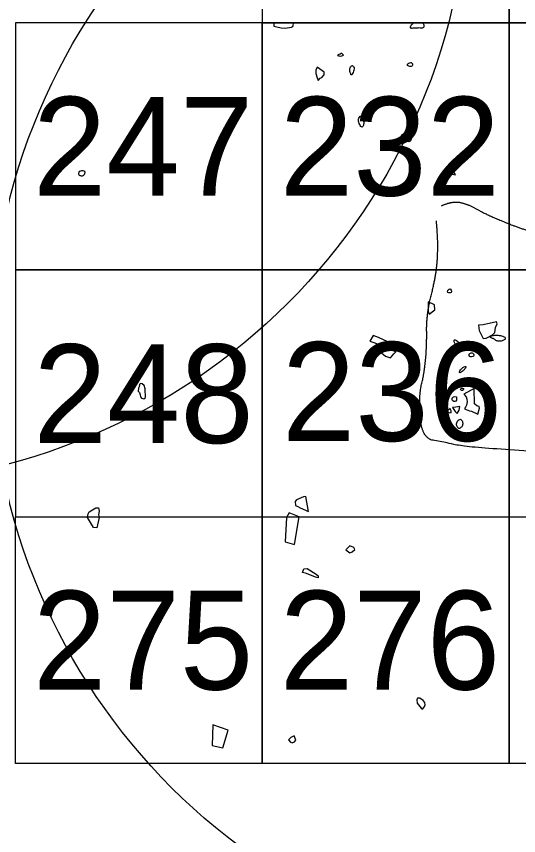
# Model space of a CAD drawing. Extents: x 99000 to 99350, y 90920 to 91217.
# Drawn here: x 99224.99 to 99235.17, y 91078.51 to 91095.09 of the extents above; entities that cross this region are included whole.
import ezdxf

# ---------------------------------------------------------------- set-up
doc = ezdxf.new("R2010")
doc.units = 0
for name, color, linetype in [('House Areas', 7, 'Continuous'), ('Quadrat Lines', 7, 'Continuous'), ('Quadrat Numbers', 7, 'Continuous'), ('Stone', 7, 'Continuous'), ('Subfloor Pit', 7, 'Continuous')]:
    doc.layers.add(name, color=color, linetype=linetype)

msp = doc.modelspace()

# ---------------------------------------------------------------- linework, layer by layer
at = {"layer": 'House Areas'}
for centre in [(99221.649, 91098.124), (99236.976, 91088.315)]:
    msp.add_circle(centre, 12.5, dxfattribs=at)
at = {"layer": 'Quadrat Lines'}
for points in [[(99229.973, 91094.964), (99234.973, 91094.964), (99234.973, 91099.964), (99229.973, 91099.964)], [(99234.973, 91094.964), (99239.973, 91094.964), (99239.973, 91099.964), (99234.973, 91099.964)], [(99229.973, 91094.964), (99224.973, 91094.964), (99224.973, 91089.964), (99229.973, 91089.964)], [(99229.973, 91089.964), (99234.973, 91089.964), (99234.973, 91094.964), (99229.973, 91094.964)], [(99234.973, 91089.964), (99239.973, 91089.964), (99239.973, 91094.964), (99234.973, 91094.964)], [(99229.973, 91089.964), (99224.973, 91089.964), (99224.973, 91084.964), (99229.973, 91084.964)], [(99229.973, 91084.964), (99234.973, 91084.964), (99234.973, 91089.964), (99229.973, 91089.964)], [(99234.973, 91084.964), (99239.973, 91084.964), (99239.973, 91089.964), (99234.973, 91089.964)], [(99224.973, 91084.964), (99229.973, 91084.964), (99229.973, 91079.964), (99224.973, 91079.964)], [(99229.973, 91084.964), (99234.973, 91084.964), (99234.973, 91079.964), (99229.973, 91079.964)], [(99234.973, 91084.964), (99239.973, 91084.964), (99239.973, 91079.964), (99234.973, 91079.964)]]:
    msp.add_lwpolyline(points, close=True, dxfattribs=at)
at = {"layer": 'Stone'}
for p, q in [((99230.597, 91094.957), (99230.206, 91094.957)), ((99233.229, 91094.957), (99233.031, 91094.957))]:
    msp.add_line(p, q, dxfattribs=at)
msp.add_lwpolyline([(99230.206, 91094.957), (99230.209, 91094.899), (99230.357, 91094.864), (99230.437, 91094.858), (99230.562, 91094.876), (99230.593, 91094.89), (99230.608, 91094.935), (99230.597, 91094.957)], dxfattribs=at)
for points in [[(99231.088, 91094.067), (99231.059, 91094.004), (99231.056, 91093.939), (99231.083, 91093.851), (99231.104, 91093.798), (99231.148, 91093.84), (99231.179, 91093.858), (99231.228, 91093.912), (99231.228, 91093.965)], [(99233.831, 91091.982), (99233.791, 91091.968), (99233.737, 91091.927), (99233.819, 91091.898), (99233.885, 91091.883)], [(99233.336, 91089.316), (99233.336, 91089.129), (99233.353, 91089.067), (99233.469, 91089.155), (99233.464, 91089.251)], [(99234.354, 91088.84), (99234.368, 91088.732), (99234.45, 91088.574), (99234.51, 91088.579), (99234.634, 91088.647), (99234.683, 91088.696), (99234.697, 91088.792), (99234.731, 91088.871), (99234.717, 91088.908), (99234.447, 91088.851)], [(99232.217, 91088.633), (99232.15, 91088.52), (99232.367, 91088.443), (99232.544, 91088.39), (99232.654, 91088.384), (99232.684, 91088.42), (99232.518, 91088.506), (99232.325, 91088.595)], [(99232.353, 91088.31), (99232.471, 91088.217), (99232.569, 91088.178), (99232.638, 91088.26), (99232.68, 91088.3), (99232.459, 91088.386)], [(99227.509, 91087.659), (99227.486, 91087.638), (99227.481, 91087.591), (99227.466, 91087.569), (99227.461, 91087.508), (99227.484, 91087.48), (99227.502, 91087.432), (99227.504, 91087.392), (99227.529, 91087.363), (99227.573, 91087.354), (99227.605, 91087.378), (99227.603, 91087.556), (99227.578, 91087.621), (99227.542, 91087.654)], [(99234.267, 91087.558), (99234.053, 91087.448), (99234.106, 91087.389), (99234.115, 91087.347), (99234.12, 91087.287), (99234.107, 91087.224), (99234.086, 91087.18), (99234.066, 91087.148), (99234.167, 91087.108), (99234.212, 91087.098), (99234.338, 91087.041), (99234.375, 91087.164), (99234.368, 91087.196), (99234.341, 91087.199), (99234.317, 91087.21), (99234.269, 91087.25)], [(99233.824, 91087.173), (99233.877, 91087.094), (99233.922, 91087.051), (99233.96, 91087.12), (99233.977, 91087.195), (99233.891, 91087.185)], [(99230.858, 91085.37), (99230.805, 91085.369), (99230.665, 91085.306), (99230.64, 91085.274), (99230.645, 91085.192), (99230.695, 91085.171), (99230.74, 91085.145), (99230.907, 91085.067)], [(99226.62, 91084.738), (99226.553, 91084.745), (99226.435, 91084.946), (99226.445, 91085.021), (99226.465, 91085.066), (99226.6, 91085.142), (99226.654, 91085.144), (99226.667, 91085.077), (99226.656, 91085), (99226.669, 91084.949)], [(99230.625, 91084.4), (99230.72, 91084.96), (99230.516, 91085.042), (99230.464, 91084.947), (99230.435, 91084.458)], [(99231.748, 91084.373), (99231.664, 91084.291), (99231.746, 91084.235), (99231.795, 91084.25), (99231.847, 91084.297), (99231.827, 91084.338)], [(99230.789, 91083.833), (99230.815, 91083.91), (99230.881, 91083.916), (99231.063, 91083.804), (99231.103, 91083.764), (99231.103, 91083.729), (99231.051, 91083.738), (99230.867, 91083.812)], [(99233.12, 91081.29), (99233.105, 91081.254), (99233.108, 91081.186), (99233.188, 91081.085), (99233.215, 91081.068), (99233.246, 91081.104), (99233.272, 91081.149), (99233.268, 91081.199), (99233.234, 91081.242), (99233.163, 91081.292)], [(99228.972, 91080.75), (99228.959, 91080.331), (99229.176, 91080.284), (99229.281, 91080.64)], [(99230.622, 91080.528), (99230.553, 91080.492), (99230.501, 91080.449), (99230.546, 91080.396), (99230.581, 91080.384), (99230.628, 91080.403), (99230.655, 91080.441)]]:
    msp.add_lwpolyline(points, close=True, dxfattribs=at)
for points in [[(99233.031, 91094.957), (99233.026, 91094.952), (99233.013, 91094.939), (99232.993, 91094.921), (99232.977, 91094.899), (99232.971, 91094.881), (99232.963, 91094.859), (99232.987, 91094.862), (99233.01, 91094.855), (99233.046, 91094.863), (99233.086, 91094.864), (99233.128, 91094.866), (99233.17, 91094.866), (99233.204, 91094.864), (99233.238, 91094.863), (99233.254, 91094.89), (99233.255, 91094.92), (99233.242, 91094.942), (99233.232, 91094.954), (99233.229, 91094.957)], [(99231.574, 91094.348), (99231.537, 91094.336), (99231.503, 91094.315), (99231.505, 91094.296), (99231.537, 91094.283), (99231.582, 91094.285), (99231.613, 91094.3), (99231.622, 91094.312), (99231.574, 91094.348), (99231.574, 91094.348), (99231.574, 91094.348)], [(99232.984, 91094.16), (99232.949, 91094.151), (99232.916, 91094.137), (99232.907, 91094.113), (99232.927, 91094.089), (99232.959, 91094.08), (99232.99, 91094.078), (99233.015, 91094.09), (99233.02, 91094.125), (99233.007, 91094.149), (99232.984, 91094.16), (99232.984, 91094.16), (99232.984, 91094.16)], [(99231.759, 91094.07), (99231.746, 91094.046), (99231.742, 91094.004), (99231.752, 91093.952), (99231.764, 91093.93), (99231.775, 91093.901), (99231.79, 91093.913), (99231.813, 91093.957), (99231.831, 91094.008), (99231.835, 91094.056), (99231.816, 91094.084), (99231.8, 91094.102), (99231.78, 91094.092), (99231.759, 91094.07), (99231.759, 91094.07), (99231.759, 91094.07)], [(99231.959, 91093.073), (99231.93, 91093.042), (99231.915, 91092.998), (99231.923, 91092.953), (99231.946, 91092.904), (99231.971, 91092.864), (99231.992, 91092.846), (99232.008, 91092.862), (99232.022, 91092.891), (99232.032, 91092.923), (99232.028, 91092.975), (99232.016, 91093.014), (99232, 91093.031), (99231.987, 91093.06), (99231.959, 91093.073), (99231.959, 91093.073), (99231.959, 91093.073)], [(99232.78, 91092.654), (99232.786, 91092.612), (99232.808, 91092.591), (99232.841, 91092.575), (99232.877, 91092.572), (99232.905, 91092.572), (99232.928, 91092.562), (99232.951, 91092.554), (99232.966, 91092.56), (99232.982, 91092.591), (99232.993, 91092.612), (99232.996, 91092.631), (99232.985, 91092.652), (99232.943, 91092.675), (99232.906, 91092.699), (99232.873, 91092.702), (99232.847, 91092.706), (99232.832, 91092.712), (99232.81, 91092.71), (99232.789, 91092.682), (99232.78, 91092.654), (99232.78, 91092.654), (99232.78, 91092.654)], [(99226.373, 91091.905), (99226.382, 91091.935), (99226.379, 91091.962), (99226.343, 91091.976), (99226.296, 91091.973), (99226.262, 91091.943), (99226.256, 91091.905), (99226.261, 91091.879), (99226.278, 91091.87), (99226.297, 91091.861), (99226.322, 91091.861), (99226.352, 91091.869), (99226.373, 91091.905), (99226.373, 91091.905), (99226.373, 91091.905)], [(99233.781, 91089.579), (99233.74, 91089.569), (99233.713, 91089.523), (99233.749, 91089.487), (99233.803, 91089.504), (99233.815, 91089.53), (99233.781, 91089.579), (99233.781, 91089.579), (99233.781, 91089.579)], [(99233.931, 91088.512), (99233.914, 91088.531), (99233.891, 91088.545), (99233.873, 91088.547), (99233.861, 91088.538), (99233.856, 91088.519), (99233.863, 91088.494), (99233.878, 91088.465), (99233.896, 91088.435), (99233.915, 91088.41), (99233.94, 91088.392), (99233.966, 91088.393), (99233.982, 91088.411), (99233.979, 91088.443), (99233.964, 91088.472), (99233.931, 91088.512), (99233.931, 91088.512), (99233.931, 91088.512)], [(99234.836, 91088.621), (99234.785, 91088.635), (99234.722, 91088.644), (99234.679, 91088.64), (99234.636, 91088.631), (99234.603, 91088.623), (99234.581, 91088.607), (99234.587, 91088.599), (99234.608, 91088.586), (99234.638, 91088.575), (99234.66, 91088.565), (99234.686, 91088.549), (99234.706, 91088.534), (99234.732, 91088.522), (99234.761, 91088.517), (99234.793, 91088.517), (99234.834, 91088.525), (99234.861, 91088.535), (99234.887, 91088.551), (99234.898, 91088.571), (99234.894, 91088.588), (99234.873, 91088.607), (99234.836, 91088.621), (99234.836, 91088.621), (99234.836, 91088.621)], [(99234.204, 91088.284), (99234.164, 91088.267), (99234.153, 91088.225), (99234.187, 91088.194), (99234.24, 91088.205), (99234.26, 91088.225), (99234.255, 91088.265), (99234.238, 91088.276), (99234.204, 91088.284), (99234.204, 91088.284), (99234.204, 91088.284)], [(99233.668, 91087.882), (99233.628, 91087.87), (99233.628, 91087.817), (99233.676, 91087.811), (99233.693, 91087.836), (99233.668, 91087.882), (99233.668, 91087.882), (99233.668, 91087.882)], [(99234.099, 91088.006), (99234.07, 91088.004), (99234.034, 91087.981), (99234, 91087.953), (99233.972, 91087.918), (99233.963, 91087.89), (99233.973, 91087.877), (99234, 91087.883), (99234.042, 91087.917), (99234.082, 91087.96), (99234.1, 91087.986), (99234.099, 91088.006), (99234.099, 91088.006), (99234.099, 91088.006)], [(99234.048, 91087.557), (99234.017, 91087.579), (99233.983, 91087.554), (99233.996, 91087.519), (99234.029, 91087.516), (99234.047, 91087.529), (99234.048, 91087.557), (99234.048, 91087.557), (99234.048, 91087.557)], [(99233.906, 91087.394), (99233.855, 91087.406), (99233.807, 91087.363), (99233.824, 91087.298), (99233.878, 91087.292), (99233.915, 91087.309), (99233.906, 91087.394), (99233.906, 91087.394), (99233.906, 91087.394)], [(99233.776, 91087.153), (99233.725, 91087.128), (99233.73, 91087.074), (99233.781, 91087.054), (99233.804, 91087.08), (99233.776, 91087.153), (99233.776, 91087.153), (99233.776, 91087.153)], [(99233.986, 91086.941), (99233.94, 91086.929), (99233.901, 91086.858), (99233.915, 91086.782), (99233.949, 91086.737), (99234.008, 91086.771), (99234.034, 91086.824), (99234.034, 91086.893), (99233.986, 91086.941), (99233.986, 91086.941), (99233.986, 91086.941)], [(99233.07, 91086.788), (99233.041, 91086.778), (99233.022, 91086.759), (99233.015, 91086.735), (99233.022, 91086.702), (99233.036, 91086.685), (99233.052, 91086.679), (99233.07, 91086.681), (99233.091, 91086.691), (99233.109, 91086.702), (99233.125, 91086.714), (99233.134, 91086.724), (99233.135, 91086.736), (99233.129, 91086.749), (99233.112, 91086.763), (99233.095, 91086.777), (99233.07, 91086.788), (99233.07, 91086.788), (99233.07, 91086.788)]]:
    msp.add_open_spline(points, degree=3, dxfattribs=at)
at = {"layer": 'Subfloor Pit'}
msp.add_open_spline([(99233.604, 91091.26), (99233.834, 91091.366), (99234.169, 91091.279), (99234.428, 91091.126), (99234.84, 91090.944), (99235.29, 91090.772), (99235.828, 91090.623), (99236.451, 91090.327), (99236.713, 91090.245), (99237.37, 91090.213), (99237.993, 91090.065), (99238.452, 91089.999), (99238.649, 91090.016), (99239.338, 91089.983), (99240.027, 91089.95), (99240.404, 91089.95), (99240.42, 91089.671), (99240.404, 91088.9), (99240.388, 91087.965), (99240.371, 91087.457), (99240.404, 91087.211), (99240.634, 91086.571), (99240.702, 91086.116), (99240.683, 91085.762), (99240.319, 91085.695), (99239.754, 91085.771), (99239.007, 91085.819), (99237.698, 91086.079), (99235.961, 91086.26), (99234.056, 91086.374), (99233.613, 91086.489), (99233.302, 91086.522), (99233.154, 91086.883), (99233.163, 91087.515), (99233.252, 91087.851), (99233.307, 91088.396), (99233.298, 91089.047), (99233.47, 91089.747), (99233.527, 91090.178), (99233.527, 91090.685), (99233.499, 91090.954)], degree=2, dxfattribs=at)

# ---------------------------------------------------------------- texts
at = {"layer": 'Quadrat Numbers'}
for s, p in [('247', (99225.328, 91091.464)), ('232', (99230.328, 91091.464)), ('236', (99230.37, 91086.498)), ('248', (99225.338, 91086.455)), ('275', (99225.328, 91081.464)), ('276', (99230.328, 91081.464))]:
    msp.add_text(s, height=2, dxfattribs=at).set_placement(p)

doc.saveas('drawing.dxf')
